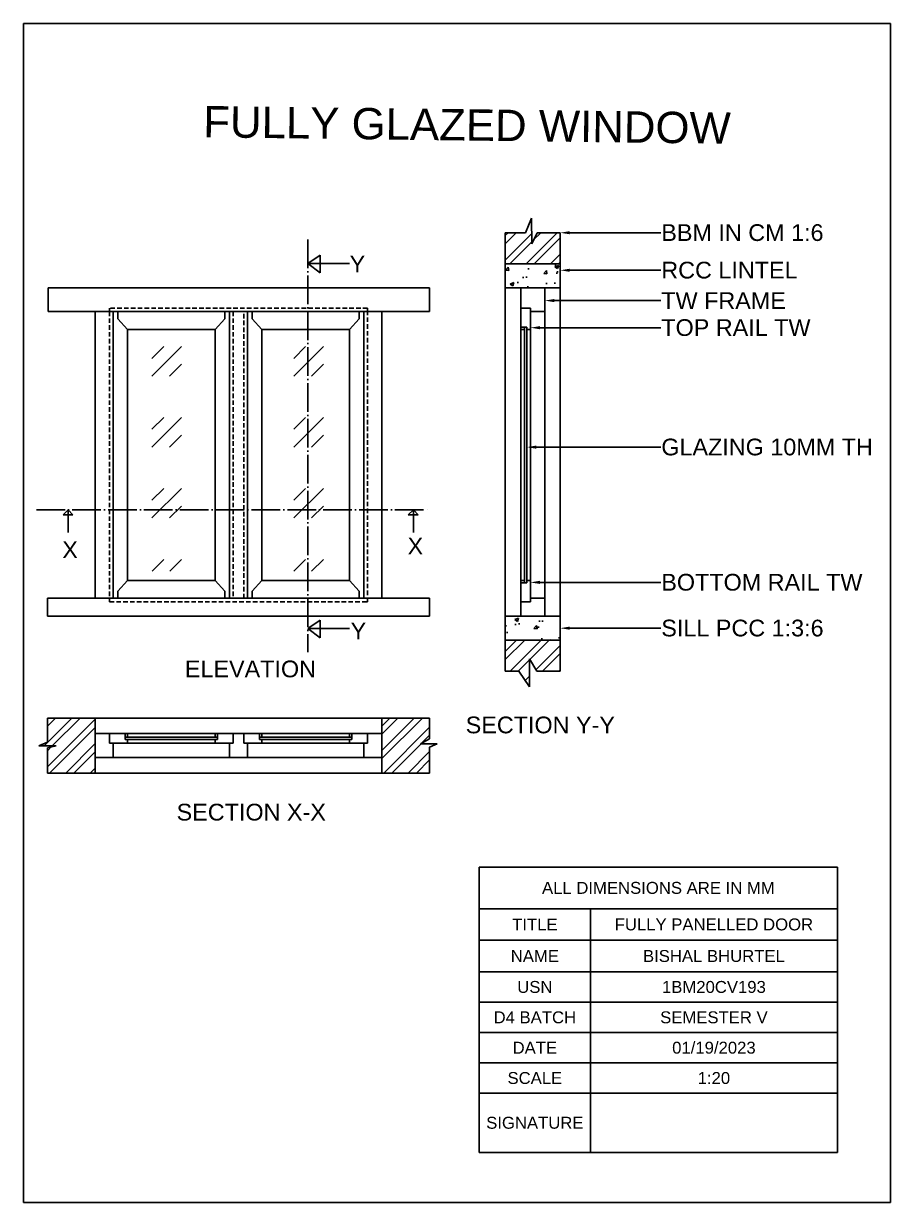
# Model space of a CAD drawing. Header units: millimetres. Extents: x -15359 to 171203, y -161916 to 32466.
# Drawn here: x 15888 to 19517, y 2925 to 7859 of the extents above; entities that cross this region are included whole.
import ezdxf
from ezdxf import colors
from ezdxf.entities.mleader import LeaderData, LeaderLine
from ezdxf.math import Vec2, Vec3

# ---------------------------------------------------------------- set-up
doc = ezdxf.new("R2010")
doc.units = ezdxf.units.MM
doc.header["$MEASUREMENT"] = 0
doc.linetypes.add('ACAD_ISO04W100', pattern=[30, 24, -3, 0, -3])
doc.linetypes.add('HIDDEN', pattern=[9.525, 6.35, -3.175])
doc.layers.add('PRINT', color=250, linetype='Continuous')
doc.styles.add('Annotative', font='Arial.ttf')
doc.styles.get("Standard").update_dxf_attribs({"font": 'Arial.ttf'})

# ---------------------------------------------------------------- blocks, each defined once
blk = doc.blocks.new('*T18')
at = {"layer": 'PRINT', "color": 0, "linetype": 'ByBlock', "lineweight": -2}
for p, q in [((0, 0), (1499.2, 0)), ((0, 0), (0, -1193.8)), ((1499.2, 0), (1499.2, -1193.8)), ((0, -173.7), (1499.2, -173.7)), ((465.3, -173.7), (465.3, -1193.8)), ((0, -305.9), (1499.2, -305.9)), ((0, -438.1), (1499.2, -438.1)), ((0, -565.1), (1499.2, -565.1)), ((0, -692.2), (1499.2, -692.2)), ((0, -819.2), (1499.2, -819.2)), ((0, -946.2), (1499.2, -946.2)), ((0, -1193.8), (1499.2, -1193.8))]:
    blk.add_line(p, q, dxfattribs=at)
at = {"layer": 'PRINT', "color": 0, "char_height": 50, "attachment_point": 5}
for s, insert, width in [('{\\fArial|b0|i0|c0|p0;\\C256;ALL DIMENSIONS ARE IN MM}', (749.6, -86.9), 1499.03), ('TITLE', (232.6, -239.8), 465.134), ('FULLY PANELLED DOOR', (982.2, -239.8), 1033.777), ('NAME', (232.6, -372), 465.134), ('BISHAL BHURTEL', (982.2, -372), 1033.777), ('1BM20CV193', (982.2, -501.6), 1033.777), ('SEMESTER V', (982.2, -628.7), 1033.777), ('01/19/2023', (982.2, -755.7), 1033.777), ('1:20', (982.2, -882.7), 1033.777)]:
    blk.add_mtext(s, dxfattribs=dict(at, insert=insert, width=width))
at = {"layer": 'PRINT', "color": 0, "char_height": 50, "width": 465.134, "attachment_point": 5, "style": 'Annotative'}
for s, insert in [('USN', (232.6, -501.6)), ('D4 BATCH', (232.6, -628.7)), ('DATE', (232.6, -755.7)), ('SCALE', (232.6, -882.7)), ('SIGNATURE', (232.6, -1070))]:
    blk.add_mtext(s, dxfattribs=dict(at, insert=insert))

msp = doc.modelspace()

# ---------------------------------------------------------------- hatches: boundary and pattern name
at = {"layer": 'PRINT'}
h = msp.add_hatch(dxfattribs=at)
h.set_pattern_fill('ANSI32', color=256, scale=7.6)
h.set_pattern_definition([(45, (12983.62, 1538.4), (-51.18746, 51.18746), []), (45, (13017.746, 1538.4), (-51.18746, 51.18746), [])])
h.paths.add_polyline_path([(18006.68229, 5082.8961), (18006.68229, 5199.95788), (18037.64093, 5148.66991), (18134.9428, 5148.66991), (18134.9428, 5278.66991), (17904.9428, 5278.66991), (17904.9428, 5148.66991), (17961.68557, 5148.66991)])
h.paths.add_polyline_path([(18134.9428, 6853.66991), (18134.9428, 6983.66991), (18037.83563, 6983.66991), (18015.87135, 6937.34928), (18014.43574, 7044.89434), (17990.0299, 6983.66991), (17904.9428, 6983.66991), (17904.9428, 6853.66991)])
h.paths.add_polyline_path([(17588.21253, 4722.48745), (17588.21253, 4830.28206), (17619.07771, 4845.05093), (17549.81521, 4844.27362), (17588.21253, 4864.96153), (17588.21253, 4952.48745), (17388.21253, 4952.48745), (17388.21253, 4722.48745)])
h.paths.add_polyline_path([(15988.21253, 4722.48745), (16188.21253, 4722.48745), (16188.21253, 4952.48745), (15988.21253, 4952.48745), (15988.21253, 4851.84597), (15952.69266, 4836.1034), (16024.86261, 4836.1034), (15988.21253, 4828.00724)])
h = msp.add_hatch(dxfattribs=at)
h.set_pattern_fill('AR-CONC', color=256, scale=0.88)
h.set_pattern_definition([(50, (12712.77, 2483.85), (160.3225, -14.0264), [16.764, -184.404]), (355, (12712.77, 2483.85), (-31.0142, 168.13), [13.4112, -147.5237]), (100.4514, (12726.13, 2482.68), (129.3083, 154.1036), [14.2472, -156.7194]), (46.1842, (12712.77, 2528.55), (238.5496, -36.997), [25.146, -276.606]), (96.6356, (12732.65, 2525.47), (208.916, 217.735), [21.371, -235.079]), (351.184, (12712.77, 2528.55), (208.916, 217.735), [20.117, -221.2846]), (21, (12735.13, 2517.38), (133.4207, -89.9934), [16.764, -184.404]), (326, (12735.13, 2517.38), (54.3858, 162.0854), [13.4112, -147.5232]), (71.4514, (12746.24, 2509.88), (187.8064, 72.092), [14.2472, -156.719]), (37.5, (12712.773, 2483.85), (2.71797, 74.40843), [0, -145.735, 0, -149.7584, 0, -148.082]), (7.5, (12712.77, 2483.85), (58.8013, 88.1589), [0, -85.3846, 0, -142.3822, 0, -56.4388]), (327.5, (12662.93, 2483.85), (119.3197, -5.0413), [0, -55.88, 0, -174.3456, 0, -231.3432]), (317.5, (12640.58, 2483.85), (130.3537, 22.3753), [0, -72.644, 0, -115.7834, 0, -164.2872])])
h.paths.add_polyline_path([(18134.9428, 6753.66991), (18134.9428, 6853.66991), (17904.9428, 6853.66991), (17904.9428, 6753.66991)])
h.paths.add_polyline_path([(17904.9428, 5378.66991), (17904.9428, 5278.66991), (18134.9428, 5278.66991), (18134.9428, 5378.66991)])
h = msp.add_hatch(dxfattribs=at)
h.set_pattern_fill('GOST_GLASS', color=256, scale=35)
h.set_pattern_definition([(45, (12861.52, 2522.8), (296.985, 0), [175, -245]), (45, (12935.77, 2522.8), (296.985, 0), [70, -350]), (45, (12861.52, 2597.04), (296.985, 0), [70, -350])])
h.paths.add_polyline_path([(16708.04032, 6557.61115), (16708.04032, 6617.61115), (16340.54032, 6617.61115), (16340.54032, 5567.61115), (16360.54032, 5567.61115), (16708.04032, 5567.61115), (16708.04032, 5627.61115)])
h.paths.add_polyline_path([(17270.54032, 6617.61115), (16903.04032, 6617.61115), (16903.04032, 6557.61115), (16903.04032, 5627.61115), (16903.04032, 5567.61115), (17270.54032, 5567.61115), (17270.54032, 5627.61115)])

# ---------------------------------------------------------------- linework, layer by layer
for p, q in [((17990.0299, 6983.66991), (18014.43574, 7044.89434)), ((18014.43574, 7044.89434), (18015.87135, 6937.34928)), ((17904.9428, 6853.66991), (17904.9428, 6983.66991)), ((17904.9428, 6983.66991), (17990.0299, 6983.66991)), ((18015.87135, 6937.34928), (18037.83563, 6983.66991)), ((18037.83563, 6983.66991), (18134.9428, 6983.66991)), ((18134.9428, 6983.66991), (18134.9428, 6853.66991)), ((17130.3136, 6890.02634), (17078.28475, 6854.72769)), ((17130.3136, 6815.7753), (17130.3136, 6890.02634)), ((17188.91537, 6854.72769), (17078.28475, 6854.72769)), ((17130.3136, 6815.7753), (17078.28475, 6854.72769)), ((17078.28475, 6854.72769), (17253.27134, 6854.72769)), ((17904.9428, 6753.66991), (17904.9428, 6853.66991)), ((17904.9428, 6853.66991), (18134.9428, 6853.66991)), ((18134.9428, 6853.66991), (18134.9428, 6753.66991)), ((17588.21253, 6753.66991), (15990.63813, 6753.66991)), ((17588.21253, 6653.66991), (17588.21253, 6753.66991)), ((17904.9428, 6753.66991), (17904.9428, 5378.66991)), ((18134.9428, 6753.66991), (17904.9428, 6753.66991)), ((17904.9428, 6753.66991), (17969.9428, 6753.66991)), ((17969.9428, 6753.66991), (17969.9428, 5378.66991)), ((18069.9428, 5378.66991), (18069.9428, 6753.66991)), ((18134.9428, 5378.66991), (18134.9428, 6753.66991)), ((17969.9428, 6668.66991), (18009.9428, 6668.66991)), ((18009.9428, 6668.66991), (18009.9428, 6653.66991)), ((17588.21253, 6653.66991), (15990.63813, 6653.66991)), ((16188.21253, 6653.66991), (16188.21253, 5453.66991)), ((16188.21253, 6653.66991), (16263.21253, 6653.66991)), ((16263.21253, 6653.66991), (16263.21253, 5453.66991)), ((16263.21253, 6653.66991), (16283.21253, 6653.66991)), ((16283.21253, 6653.66991), (16283.21253, 6623.66991)), ((16283.21253, 6623.66991), (16323.21253, 6578.66991)), ((16690.71253, 6578.66991), (16730.71253, 6623.66991)), ((16750.71253, 6653.66991), (16730.71253, 6653.66991)), ((16730.71253, 6653.66991), (16730.71253, 6623.66991)), ((16750.71253, 6578.66991), (16750.71253, 6653.66991)), ((16750.71253, 6653.66991), (16825.71253, 6653.66991)), ((16825.71253, 6653.66991), (16825.71253, 6578.66991)), ((16825.71253, 6653.66991), (16845.71253, 6653.66991)), ((16845.71253, 6653.66991), (16845.71253, 6623.66991)), ((16845.71253, 6623.66991), (16885.71253, 6578.66991)), ((17253.21253, 6578.66991), (17293.21253, 6623.66991)), ((17313.21253, 6653.66991), (17293.21253, 6653.66991)), ((17293.21253, 6653.66991), (17293.21253, 6623.66991)), ((17313.21253, 5528.66991), (17313.21253, 6653.66991)), ((17313.21253, 6653.66991), (17313.21253, 6578.66991)), ((17388.21253, 5453.66991), (17388.21253, 6653.66991)), ((17388.21253, 6653.66991), (17588.21253, 6653.66991)), ((18009.9428, 6653.66991), (18069.9428, 6653.66991)), ((18009.9428, 6653.66991), (18009.9428, 5438.66991)), ((16690.71253, 6578.66991), (16323.21253, 6578.66991)), ((16323.21253, 6578.66991), (16323.21253, 5528.66991)), ((16323.21253, 6578.66991), (16343.21253, 6578.66991)), ((16323.21253, 6578.66991), (16690.71253, 6578.66991)), ((16690.71253, 6518.66991), (16690.71253, 6578.66991)), ((16750.71253, 6518.66991), (16750.71253, 6578.66991)), ((16825.71253, 6518.66991), (16825.71253, 6578.66991)), ((16825.71253, 6578.66991), (16825.71253, 5453.66991)), ((17253.21253, 6578.66991), (16885.71253, 6578.66991)), ((16885.71253, 6518.66991), (16885.71253, 6578.66991)), ((16885.71253, 6578.66991), (17253.21253, 6578.66991)), ((17253.21253, 6578.66991), (17233.21253, 6578.66991)), ((17253.21253, 5588.66991), (17253.21253, 6578.66991)), ((17253.21253, 6578.66991), (17253.21253, 6518.66991)), ((17984.9428, 6588.66991), (17969.9428, 6588.66991)), ((17969.9428, 6578.66991), (17984.9428, 6578.66991)), ((17984.9428, 6578.66991), (17984.9428, 6588.66991)), ((17984.9428, 6588.66991), (17994.9428, 6588.66991)), ((17984.9428, 6578.66991), (17984.9428, 5528.66991)), ((17994.9428, 6588.66991), (17994.9428, 6578.66991)), ((17994.9428, 5528.66991), (17994.9428, 6578.66991)), ((17994.9428, 6578.66991), (18009.9428, 6578.66991)), ((16690.71253, 6518.66991), (16690.71253, 5588.66991)), ((16750.71253, 6518.66991), (16750.71253, 5588.66991)), ((16825.71253, 5588.66991), (16825.71253, 6518.66991)), ((16885.71253, 6518.66991), (16885.71253, 5588.66991)), ((16075.43512, 5824.40464), (16053.69128, 5802.6608)), ((16075.43512, 5728.94174), (16075.43512, 5824.40464)), ((16094.83047, 5802.6608), (16075.43512, 5824.40464)), ((17520.165, 5824.20938), (17498.42116, 5802.46554)), ((17520.165, 5728.74647), (17520.165, 5824.20938)), ((17539.56035, 5802.46554), (17520.165, 5824.20938)), ((16053.69128, 5802.6608), (16094.83047, 5802.6608)), ((17498.42116, 5802.46554), (17539.56035, 5802.46554)), ((16885.71253, 5588.66991), (16885.71253, 5648.66991)), ((16323.21253, 5528.66991), (16323.21253, 5588.66991)), ((16690.71253, 5588.66991), (16690.71253, 5528.66991)), ((16750.71253, 5588.66991), (16750.71253, 5528.66991)), ((16825.71253, 5588.66991), (16825.71253, 5528.66991)), ((16885.71253, 5588.66991), (16885.71253, 5528.66991)), ((17253.21253, 5588.66991), (17253.21253, 5528.66991)), ((16263.21253, 5453.66991), (16263.21253, 5528.66991)), ((16323.21253, 5528.66991), (16283.21253, 5483.66991)), ((16323.21253, 5528.66991), (16343.21253, 5528.66991)), ((16343.21253, 5528.66991), (16690.71253, 5528.66991)), ((16730.71253, 5483.66991), (16690.71253, 5528.66991)), ((16750.71253, 5453.66991), (16750.71253, 5528.66991)), ((16885.71253, 5528.66991), (16845.71253, 5483.66991)), ((16845.71253, 5483.66991), (16885.71253, 5528.66991)), ((16885.71253, 5528.66991), (17253.21253, 5528.66991)), ((17253.21253, 5528.66991), (17233.21253, 5528.66991)), ((17253.21253, 5528.66991), (17293.21253, 5483.66991)), ((17313.21253, 5528.66991), (17313.21253, 5453.66991)), ((17984.9428, 5528.66991), (17969.9428, 5528.66991)), ((17984.9428, 5528.66991), (17984.9428, 5518.66991)), ((17994.9428, 5528.66991), (18009.9428, 5528.66991)), ((17994.9428, 5518.66991), (17994.9428, 5528.66991)), ((16283.21253, 5453.66991), (16283.21253, 5483.66991)), ((16730.71253, 5453.66991), (16730.71253, 5483.66991)), ((16845.71253, 5453.66991), (16845.71253, 5483.66991)), ((17293.21253, 5453.66991), (17293.21253, 5483.66991)), ((17984.9428, 5518.66991), (17969.9428, 5518.66991)), ((17984.9428, 5518.66991), (17994.9428, 5518.66991)), ((15988.21253, 5378.66991), (15988.21253, 5453.66991)), ((15988.21253, 5453.66991), (16188.21253, 5453.66991)), ((16188.21253, 5453.66991), (16263.21253, 5453.66991)), ((16263.21253, 5453.66991), (17388.21253, 5453.66991)), ((16263.21253, 5453.66991), (16283.21253, 5453.66991)), ((16263.21253, 5453.66991), (16283.21253, 5453.66991)), ((16283.21253, 5453.66991), (16313.21253, 5453.66991)), ((16750.71253, 5453.66991), (16730.71253, 5453.66991)), ((16825.71253, 5453.66991), (16750.71253, 5453.66991)), ((16825.71253, 5453.66991), (16845.71253, 5453.66991)), ((17313.21253, 5453.66991), (17293.21253, 5453.66991)), ((17388.21253, 5453.66991), (17588.21253, 5453.66991)), ((17588.21253, 5453.66991), (17588.21253, 5378.66991)), ((17969.9428, 5438.66991), (18009.9428, 5438.66991)), ((18009.9428, 5453.66991), (18069.9428, 5453.66991)), ((16188.21253, 5378.66991), (15988.21253, 5378.66991)), ((16188.21253, 5378.66991), (17388.21253, 5378.66991)), ((17904.9428, 5378.66991), (18134.9428, 5378.66991)), ((17904.9428, 5378.66991), (17904.9428, 5278.66991)), ((17969.9428, 5378.66991), (18069.9428, 5378.66991)), ((18134.9428, 5278.66991), (18134.9428, 5378.66991)), ((18134.9428, 5378.66991), (18134.9428, 5148.66991)), ((17130.3136, 5362.60168), (17078.28475, 5327.30303)), ((17130.3136, 5288.35064), (17130.3136, 5362.60168)), ((17188.91537, 5327.30303), (17078.28475, 5327.30303)), ((17130.3136, 5288.35064), (17078.28475, 5327.30303)), ((17078.28475, 5327.30303), (17253.27134, 5327.30303)), ((17904.9428, 5278.66991), (18134.9428, 5278.66991)), ((17904.9428, 5148.66991), (17904.9428, 5278.66991)), ((18037.64093, 5148.66991), (18006.68229, 5199.95788)), ((18006.68229, 5199.95788), (18006.68229, 5082.8961)), ((17961.68557, 5148.66991), (17904.9428, 5148.66991)), ((18006.68229, 5082.8961), (17961.68557, 5148.66991)), ((18134.9428, 5148.66991), (18037.64093, 5148.66991)), ((15988.21253, 4952.48745), (17588.21253, 4952.48745)), ((15988.21253, 4952.48745), (15988.21253, 4851.84597)), ((16188.21253, 4952.48745), (16188.21253, 4722.48745)), ((16188.21253, 4952.48745), (16188.21253, 4887.48745)), ((17388.21253, 4952.48745), (17388.21253, 4722.48745)), ((17588.21253, 4864.96153), (17588.21253, 4952.48745)), ((16188.21253, 4887.48745), (17388.21253, 4887.48745)), ((16248.21253, 4887.48745), (16248.21253, 4847.48745)), ((16248.21253, 4887.48745), (17328.21253, 4887.48745)), ((16313.21253, 4872.48745), (16313.21253, 4887.48745)), ((16323.21253, 4887.48745), (16323.21253, 4872.48745)), ((16690.71253, 4887.48745), (16690.71253, 4872.48745)), ((16700.71253, 4872.48745), (16700.71253, 4887.48745)), ((16765.71253, 4847.48745), (16765.71253, 4887.48745)), ((16765.71253, 4887.48745), (16810.71253, 4887.48745)), ((16810.71253, 4887.48745), (16810.71253, 4847.48745)), ((16875.71253, 4872.48745), (16875.71253, 4887.48745)), ((16885.71253, 4887.48745), (16885.71253, 4872.48745)), ((17253.21253, 4872.48745), (17253.21253, 4887.48745)), ((17263.21253, 4862.48745), (17263.21253, 4887.48745)), ((17328.21253, 4887.48745), (17328.21253, 4847.48745)), ((17388.21253, 4887.48745), (17388.21253, 4787.48745)), ((15988.21253, 4851.84597), (15952.69266, 4836.1034)), ((15952.69266, 4836.1034), (16024.86261, 4836.1034)), ((16024.86261, 4836.1034), (15988.21253, 4828.00724)), ((16248.21253, 4847.48745), (16263.21253, 4847.48745)), ((16263.21253, 4847.48745), (16263.21253, 4787.48745)), ((16765.71253, 4847.48745), (16263.21253, 4847.48745)), ((16323.21253, 4872.48745), (16313.21253, 4872.48745)), ((16313.21253, 4872.48745), (16313.21253, 4862.48745)), ((16313.21253, 4862.48745), (16323.21253, 4862.48745)), ((16323.21253, 4872.48745), (16690.71253, 4872.48745)), ((16690.71253, 4862.48745), (16323.21253, 4862.48745)), ((16323.21253, 4862.48745), (16323.21253, 4847.48745)), ((16690.71253, 4872.48745), (16700.71253, 4872.48745)), ((16690.71253, 4862.48745), (16690.71253, 4847.48745)), ((16700.71253, 4862.48745), (16690.71253, 4862.48745)), ((16700.71253, 4872.48745), (16700.71253, 4862.48745)), ((16750.71253, 4787.48745), (16750.71253, 4847.48745)), ((16750.71253, 4847.48745), (16765.71253, 4847.48745)), ((17313.21253, 4847.48745), (16810.71253, 4847.48745)), ((16810.71253, 4847.48745), (16825.71253, 4847.48745)), ((16825.71253, 4847.48745), (16825.71253, 4787.48745)), ((16885.71253, 4872.48745), (16875.71253, 4872.48745)), ((16875.71253, 4872.48745), (16875.71253, 4862.48745)), ((16875.71253, 4862.48745), (16885.71253, 4862.48745)), ((16885.71253, 4872.48745), (17253.21253, 4872.48745)), ((17253.21253, 4862.48745), (16885.71253, 4862.48745)), ((16885.71253, 4862.48745), (16885.71253, 4847.48745)), ((17253.21253, 4872.48745), (17263.21253, 4872.48745)), ((17253.21253, 4847.48745), (17253.21253, 4862.48745)), ((17263.21253, 4862.48745), (17253.21253, 4862.48745)), ((17263.21253, 4872.48745), (17263.21253, 4862.48745)), ((17328.21253, 4847.48745), (17313.21253, 4847.48745)), ((17313.21253, 4847.48745), (17313.21253, 4787.48745)), ((17549.81521, 4844.27362), (17588.21253, 4864.96153)), ((17619.07771, 4845.05093), (17549.81521, 4844.27362)), ((17588.21253, 4830.28206), (17619.07771, 4845.05093)), ((15988.21253, 4722.48745), (15988.21253, 4828.00724)), ((17388.21253, 4787.48745), (16188.21253, 4787.48745)), ((17588.21253, 4722.48745), (17588.21253, 4830.28206)), ((17588.21253, 4722.48745), (15988.21253, 4722.48745))]:
    msp.add_line(p, q, dxfattribs=at)
at = {"layer": 'PRINT', "linetype": 'ACAD_ISO04W100', "ltscale": 5}
for p, q in [((17078.28475, 6954.82387), (17078.28475, 5228.0432)), ((15941.97438, 5824.40464), (17581.04248, 5824.40464))]:
    msp.add_line(p, q, dxfattribs=at)
at = {"layer": 'PRINT', "linetype": 'ByBlock'}
for p, q in [((15990.63813, 6753.66991), (15990.63813, 6653.66991)), ((17388.21253, 5378.66991), (17588.21253, 5378.66991))]:
    msp.add_line(p, q, dxfattribs=at)
at = {"layer": 'PRINT', "linetype": 'HIDDEN', "ltscale": 3}
for p, q in [((17328.21253, 6668.66991), (16248.21253, 6668.66991)), ((16248.21253, 6668.66991), (16248.21253, 6653.66991)), ((17328.21253, 6653.66991), (17328.21253, 6668.66991)), ((16248.21253, 6653.66991), (16248.21253, 5453.66991)), ((16765.71253, 6653.66991), (16765.71253, 5453.66991)), ((16810.71253, 5453.66991), (16810.71253, 6653.66991)), ((17328.21253, 5438.66991), (17328.21253, 6653.66991)), ((16248.21253, 5453.66991), (16248.21253, 5438.66991)), ((16248.21253, 5438.66991), (17313.21253, 5438.66991)), ((17313.21253, 5438.66991), (17328.21253, 5438.66991))]:
    msp.add_line(p, q, dxfattribs=at)
at = {"layer": 'PRINT', "linetype": 'HIDDEN'}
for p, q in [((16263.21253, 6653.66991), (16248.21253, 6653.66991)), ((16750.71253, 6653.66991), (16765.71253, 6653.66991)), ((16825.71253, 5453.66991), (16810.71253, 5453.66991))]:
    msp.add_line(p, q, dxfattribs=at)
at = {"layer": 'PRINT'}
msp.add_lwpolyline([(15888.36661, 2925.34451), (19517.16, 2925.34451), (19517.16, 7859.09082), (15888.36661, 7859.09082)], close=True, dxfattribs=at)

# ---------------------------------------------------------------- block references
msp.add_blockref('*T18', (17796.07058, 4328.38232))

# ---------------------------------------------------------------- texts
msp.add_text('FULLY GLAZED WINDOW', height=131.1282651, rotation=359.28245758, dxfattribs=at).set_placement((16639.92052, 7383.3732))
at = {"layer": 'PRINT', "char_height": 70, "attachment_point": 1}
for s, width, heights, insert in [('Y', 164.573713, [0], (17253.27134, 6887.88027)), ('X', 164.573713, [0], (16050.27407, 5691.85199)), ('X', 164.573713, [0], (17495.87558, 5707.35876)), ('Y', 164.573713, [0], (17257.28936, 5352.03641)), ('ELEVATION', 164.573713, [0], (16563.71718, 5193.17925)), ('SECTION Y-Y', 700.995407, [72.4352], (17739.09723, 4958.71403)), ('SECTION X-X', 876.8713799, [0], (16529.09377, 4593.74634))]:
    msp.add_mtext_dynamic_manual_height_columns(s, width=width, gutter_width=12.5, heights=heights, dxfattribs=dict(at, insert=insert))

# ---------------------------------------------------------------- leaders
at = {"layer": 'PRINT'}
ml = msp.add_multileader_mtext('Standard', dxfattribs=at)
ml.set_content('BBM IN CM 1:6', color=256)
ml.set_leader_properties()
ml.build(insert=Vec2(0, 0))
ml.multileader.update_dxf_attribs({"arrow_head_size": 40})
ctx = ml.context
ctx.base_point, ctx.char_height, ctx.arrow_head_size, ctx.plane_origin = Vec3(18556.01977, 6983.66991), 70, 40, Vec3(18134.9428, 6983.66991)
notes = []
notes.append((ctx, [(0, (1, 1, 0), (18548.01977, 6983.66991), (1, 0), 8, [(0, [(18134.9428, 6983.66991)], 0, [])])]))
ctx.mtext.insert, ctx.mtext.flow_direction = Vec3(18558.01977, 7019.26677), 5
ml = msp.add_multileader_mtext('Standard', dxfattribs=at)
ml.set_content('RCC LINTEL', color=256)
ml.set_leader_properties()
ml.build(insert=Vec2(0, 0))
ml.multileader.update_dxf_attribs({"arrow_head_size": 40})
ctx = ml.context
ctx.base_point, ctx.char_height, ctx.arrow_head_size, ctx.plane_origin = Vec3(18556.01977, 6826.64826), 70, 40, Vec3(18134.9428, 6826.64826)
notes.append((ctx, [(0, (1, 1, 0), (18548.01977, 6826.64826), (1, 0), 8, [(0, [(18134.9428, 6826.64826)], 0, [])])]))
ctx.mtext.insert, ctx.mtext.flow_direction = Vec3(18558.01977, 6862.24512), 5
ml = msp.add_multileader_mtext('Standard', dxfattribs=at)
ml.set_content('TW FRAME', color=256)
ml.set_leader_properties()
ml.build(insert=Vec2(0, 0))
ml.multileader.update_dxf_attribs({"arrow_head_size": 40})
ctx = ml.context
ctx.base_point, ctx.char_height, ctx.arrow_head_size, ctx.plane_origin = Vec3(18556.01977, 6699.73011), 70, 40, Vec3(18069.9428, 6699.73011)
notes.append((ctx, [(0, (1, 1, 0), (18548.01977, 6699.73011), (1, 0), 8, [(0, [(18069.9428, 6699.73011)], 0, [])])]))
ctx.mtext.insert, ctx.mtext.flow_direction = Vec3(18558.01977, 6734.73011), 5
ml = msp.add_multileader_mtext('Standard', dxfattribs=at)
ml.set_content('TOP RAIL TW', color=256)
ml.set_leader_properties()
ml.build(insert=Vec2(0, 0))
ml.multileader.update_dxf_attribs({"arrow_head_size": 40})
ctx = ml.context
ctx.base_point, ctx.char_height, ctx.arrow_head_size, ctx.plane_origin = Vec3(18556.01977, 6586.25703), 70, 40, Vec3(18009.9428, 6586.25703)
notes.append((ctx, [(0, (1, 1, 0), (18548.01977, 6586.25703), (1, 0), 8, [(0, [(18009.9428, 6586.25703)], 0, [])])]))
ctx.mtext.insert, ctx.mtext.flow_direction = Vec3(18558.01977, 6621.85389), 5
ml = msp.add_multileader_mtext('Standard', dxfattribs=at)
ml.set_content('GLAZING 10MM TH', color=256)
ml.set_leader_properties()
ml.build(insert=Vec2(0, 0))
ml.multileader.update_dxf_attribs({"arrow_head_size": 40})
ctx = ml.context
ctx.base_point, ctx.char_height, ctx.arrow_head_size, ctx.plane_origin = Vec3(18556.01977, 6086.38197), 70, 40, Vec3(17994.9428, 6086.38197)
notes.append((ctx, [(0, (1, 1, 0), (18548.01977, 6086.38197), (1, 0), 8, [(0, [(17994.9428, 6086.38197)], 0, [])])]))
ctx.mtext.insert, ctx.mtext.flow_direction = Vec3(18558.01977, 6121.97883), 5
ml = msp.add_multileader_mtext('Standard', dxfattribs=at)
ml.set_content('BOTTOM RAIL TW ', color=256)
ml.set_leader_properties()
ml.build(insert=Vec2(0, 0))
ml.multileader.update_dxf_attribs({"arrow_head_size": 40})
ctx = ml.context
ctx.base_point, ctx.char_height, ctx.arrow_head_size, ctx.plane_origin = Vec3(18556.01977, 5520.35396), 70, 40, Vec3(18009.9428, 5520.35396)
notes.append((ctx, [(0, (1, 1, 0), (18548.01977, 5520.35396), (1, 0), 8, [(0, [(18009.9428, 5520.35396)], 0, [])])]))
ctx.mtext.insert, ctx.mtext.flow_direction = Vec3(18558.01977, 5555.95082), 5
ml = msp.add_multileader_mtext('Standard', dxfattribs=at)
ml.set_content('SILL PCC 1:3:6', color=256)
ml.set_leader_properties()
ml.build(insert=Vec2(0, 0))
ml.multileader.update_dxf_attribs({"arrow_head_size": 40})
ctx = ml.context
ctx.base_point, ctx.char_height, ctx.arrow_head_size, ctx.plane_origin = Vec3(18556.01977, 5328.66991), 70, 40, Vec3(18134.9428, 5328.66991)
notes.append((ctx, [(0, (1, 1, 0), (18548.01977, 5328.66991), (1, 0), 8, [(0, [(18134.9428, 5328.66991)], 0, [])])]))
ctx.mtext.insert, ctx.mtext.flow_direction = Vec3(18558.01977, 5364.29065), 5
for ctx, leaders in notes:
    for number, flags, end, landing, length, lines in leaders:
        leader = LeaderData()
        leader.index, (leader.has_last_leader_line, leader.has_dogleg_vector, leader.attachment_direction) = number, flags
        leader.last_leader_point, leader.dogleg_vector, leader.dogleg_length = Vec3(end), Vec3(landing), length
        for number, points, colour, breaks in lines:
            line = LeaderLine()
            line.index, line.vertices, line.color, line.breaks = number, Vec3.list(points), colors.encode_raw_color(colour), breaks
            leader.lines.append(line)
        ctx.leaders.append(leader)

doc.saveas('drawing.dxf')
